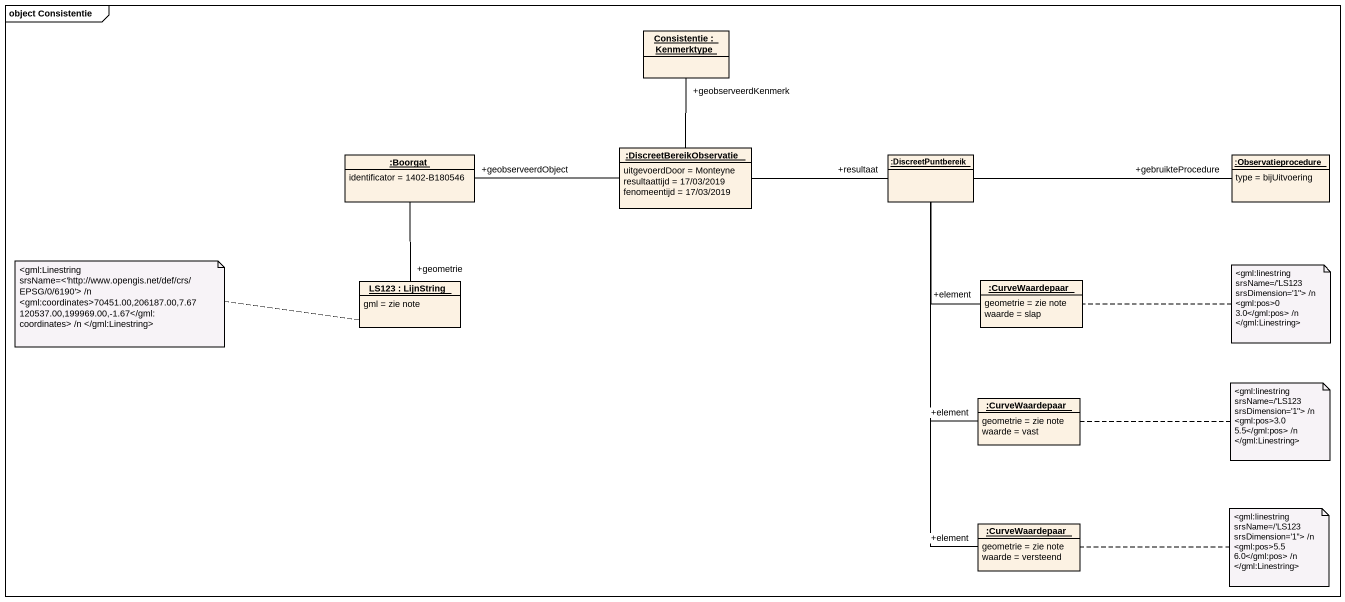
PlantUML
@startuml
mainframe object Consistentie
hide circle
hide empty members
object "Consistentie : Kenmerktype" as Consistentie
object ":DiscreetBereikObservatie" as DiscreetBereikObservatie {
  uitgevoerdDoor = Monteyne
  resultaattijd = 17/03/2019
  fenomeentijd = 17/03/2019
}
object ":Boorgat" as Boorgat {
  identificator = 1402-B180546
}
object ":DiscreetPuntbereik" as DiscreetPuntbereik
object ":Observatieprocedure" as Observatieprocedure {
  type = bijUitvoering
}
object "LS123 : LijnString" as LS123 {
  gml = zie note
}
object ":CurveWaardepaar" as CurveWaardepaar {
  geometrie = zie note
  waarde = slap
}
object ":CurveWaardepaar" as CurveWaardepaar_2 {
  geometrie = zie note
  waarde = vast
}
object ":CurveWaardepaar" as CurveWaardepaar_3 {
  geometrie = zie note
  waarde = versteend
}
DiscreetBereikObservatie -up- "+geobserveerdKenmerk" Consistentie
DiscreetBereikObservatie -left- "+geobserveerdObject" Boorgat
DiscreetBereikObservatie -right- "+resultaat" DiscreetPuntbereik
Boorgat -- "+geometrie" LS123
DiscreetPuntbereik -right- "+gebruikteProcedure" Observatieprocedure
DiscreetPuntbereik -- "+element" CurveWaardepaar
CurveWaardepaar_2 "+element" -up- DiscreetPuntbereik
CurveWaardepaar_3 "+element" -up- DiscreetPuntbereik
note left of LS123 : <gml:Linestring srsName=<'http://www.opengis.net/def/crs/EPSG/0/6190'> /n <gml:coordinates>70451.00,206187.00,7.67 120537.00,199969.00,-1.67</gml:coordinates> /n </gml:Linestring>
note right of CurveWaardepaar
  <gml:linestring srsName=/'LS123 srsDimension='1''> /n
  <gml:pos>0 3.0</gml:pos> /n
  </gml:Linestring>
end note
note right of CurveWaardepaar_2
  <gml:linestring srsName=/'LS123 srsDimension='1''> /n
  <gml:pos>3.0 5.5</gml:pos> /n
  </gml:Linestring>
end note
note right of CurveWaardepaar_3
  <gml:linestring srsName=/'LS123 srsDimension='1''> /n
  <gml:pos>5.5 6.0</gml:pos> /n
  </gml:Linestring>
end note
@enduml
